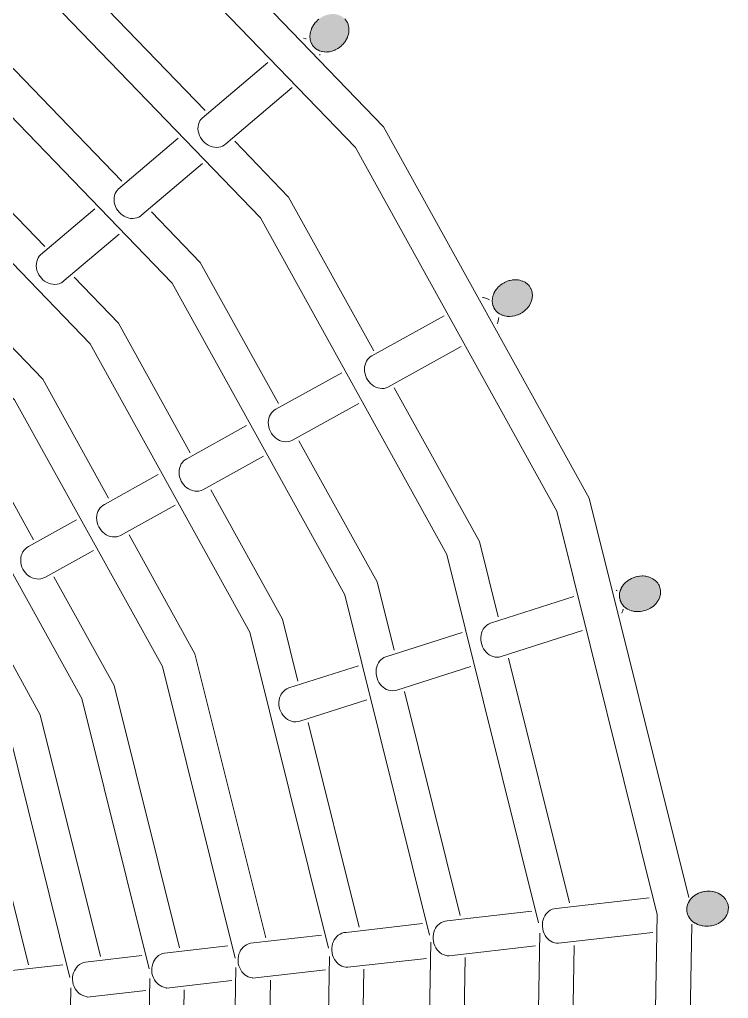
# Model space of a CAD drawing. Header units: millimetres. Extents: x -100577 to 287200, y -212120 to 238461.
# Drawn here: x 58681 to 59046, y 47416 to 47919 of the extents above; entities that cross this region are included whole.
import ezdxf

# ---------------------------------------------------------------- set-up
doc = ezdxf.new("R2010")
doc.units = ezdxf.units.MM
doc.layers.add('02_切断（家具）', color=8, linetype='Continuous', lineweight=18)
doc.layers.add('11_見えがかり（家具）', color=8, linetype='Continuous', lineweight=9)

msp = doc.modelspace()

# ---------------------------------------------------------------- hatches: boundary and pattern name
at = {"layer": '02_切断（家具）'}
for points in [[(58847.02, 47920.51), (58847.64, 47920.09), (58847.92, 47919.89), (58848.48, 47919.39), (58848.72, 47919.16), (58849.22, 47918.55), (58849.44, 47918.28), (58849.85, 47917.58), (58850.03, 47917.26), (58850.34, 47916.47), (58850.48, 47916.12), (58850.67, 47915.26), (58850.75, 47914.88), (58850.82, 47913.97), (58850.84, 47913.57), (58850.77, 47912.63), (58850.74, 47912.23), (58850.54, 47911.29), (58850.46, 47910.9), (58850.13, 47909.99), (58850, 47909.61), (58849.57, 47908.74), (58849.4, 47908.4), (58848.88, 47907.59), (58848.68, 47907.28), (58848.09, 47906.55), (58847.87, 47906.28), (58847.21, 47905.61), (58846.96, 47905.36), (58846.19, 47904.73), (58845.92, 47904.5), (58845.05, 47903.93), (58844.75, 47903.74), (58843.8, 47903.26), (58843.48, 47903.1), (58842.46, 47902.73), (58842.14, 47902.61), (58841.08, 47902.37), (58840.76, 47902.29), (58839.69, 47902.19), (58839.37, 47902.15), (58838.33, 47902.19), (58838.03, 47902.2), (58837.05, 47902.38), (58836.77, 47902.42), (58835.86, 47902.72), (58835.6, 47902.81), (58834.79, 47903.21), (58834.56, 47903.32), (58833.85, 47903.81), (58833.66, 47903.94), (58833.03, 47904.52), (58832.86, 47904.68), (58832.3, 47905.37), (58832.14, 47905.56), (58831.68, 47906.35), (58831.55, 47906.57), (58831.2, 47907.47), (58831.1, 47907.71), (58830.89, 47908.68), (58830.83, 47908.95), (58830.76, 47909.97), (58830.74, 47910.26), (58830.81, 47911.3), (58830.84, 47911.6), (58831.06, 47912.62), (58831.12, 47912.93), (58831.47, 47913.91), (58831.58, 47914.22), (58832.03, 47915.14), (58832.18, 47915.43), (58832.72, 47916.27), (58832.9, 47916.55), (58833.5, 47917.3), (58833.71, 47917.55), (58834.38, 47918.23), (58834.62, 47918.47), (58835.38, 47919.1), (58835.66, 47919.33), (58836.51, 47919.88), (58836.83, 47920.09), (58837.75, 47920.55), (58838.1, 47920.73), (58839.06, 47921.08), (58839.44, 47921.22), (58840.43, 47921.45), (58840.83, 47921.54), (58841.8, 47921.64), (58842.21, 47921.68), (58843.15, 47921.64), (58843.55, 47921.63), (58844.43, 47921.47), (58844.82, 47921.41), (58845.62, 47921.14), (58845.98, 47921.03), (58846.7, 47920.67)], [(58941.42, 47783.77), (58942.06, 47783.33), (58942.34, 47783.13), (58942.9, 47782.62), (58943.16, 47782.39), (58943.65, 47781.78), (58943.88, 47781.51), (58944.29, 47780.81), (58944.47, 47780.5), (58944.78, 47779.72), (58944.91, 47779.37), (58945.1, 47778.53), (58945.18, 47778.16), (58945.23, 47777.28), (58945.26, 47776.88), (58945.17, 47775.98), (58945.13, 47775.59), (58944.91, 47774.69), (58944.82, 47774.3), (58944.48, 47773.43), (58944.33, 47773.06), (58943.88, 47772.24), (58943.7, 47771.9), (58943.16, 47771.15), (58942.94, 47770.85), (58942.33, 47770.17), (58942.1, 47769.9), (58941.41, 47769.28), (58941.15, 47769.04), (58940.35, 47768.46), (58940.06, 47768.24), (58939.17, 47767.73), (58938.85, 47767.54), (58937.87, 47767.11), (58937.54, 47766.96), (58936.49, 47766.64), (58936.15, 47766.54), (58935.07, 47766.34), (58934.72, 47766.27), (58933.64, 47766.21), (58933.3, 47766.19), (58932.24, 47766.26), (58931.92, 47766.28), (58930.92, 47766.49), (58930.62, 47766.55), (58929.7, 47766.87), (58929.43, 47766.96), (58928.6, 47767.38), (58928.37, 47767.49), (58927.65, 47767.99), (58927.45, 47768.13), (58926.81, 47768.71), (58926.63, 47768.87), (58926.07, 47769.57), (58925.91, 47769.75), (58925.45, 47770.55), (58925.32, 47770.76), (58924.97, 47771.65), (58924.88, 47771.89), (58924.67, 47772.84), (58924.61, 47773.1), (58924.55, 47774.1), (58924.54, 47774.38), (58924.63, 47775.39), (58924.66, 47775.67), (58924.9, 47776.67), (58924.97, 47776.96), (58925.35, 47777.91), (58925.46, 47778.2), (58925.94, 47779.08), (58926.09, 47779.36), (58926.67, 47780.16), (58926.85, 47780.41), (58927.49, 47781.13), (58927.69, 47781.36), (58928.4, 47782), (58928.64, 47782.22), (58929.45, 47782.81), (58929.73, 47783.02), (58930.62, 47783.53), (58930.94, 47783.72), (58931.9, 47784.14), (58932.26, 47784.3), (58933.26, 47784.61), (58933.64, 47784.72), (58934.67, 47784.91), (58935.07, 47784.99), (58936.08, 47785.04), (58936.49, 47785.07), (58937.47, 47785), (58937.87, 47784.98), (58938.78, 47784.79), (58939.17, 47784.71), (58940, 47784.43), (58940.36, 47784.3), (58941.1, 47783.93)], [(59007.25, 47631.3), (59007.91, 47630.85), (59008.19, 47630.65), (59008.77, 47630.12), (59009.03, 47629.89), (59009.54, 47629.28), (59009.77, 47629), (59010.19, 47628.3), (59010.38, 47627.99), (59010.7, 47627.22), (59010.84, 47626.87), (59011.03, 47626.05), (59011.12, 47625.68), (59011.17, 47624.81), (59011.2, 47624.43), (59011.12, 47623.55), (59011.08, 47623.16), (59010.86, 47622.3), (59010.76, 47621.92), (59010.42, 47621.09), (59010.27, 47620.73), (59009.82, 47619.95), (59009.63, 47619.62), (59009.08, 47618.91), (59008.86, 47618.61), (59008.24, 47617.98), (59008, 47617.72), (59007.3, 47617.15), (59007.03, 47616.92), (59006.23, 47616.39), (59005.92, 47616.18), (59005.02, 47615.72), (59004.68, 47615.54), (59003.7, 47615.17), (59003.34, 47615.03), (59002.29, 47614.76), (59001.92, 47614.66), (59000.83, 47614.51), (59000.46, 47614.46), (58999.37, 47614.44), (58999.01, 47614.44), (58997.94, 47614.55), (58997.6, 47614.58), (58996.58, 47614.82), (58996.27, 47614.89), (58995.33, 47615.23), (58995.05, 47615.34), (58994.2, 47615.78), (58993.96, 47615.9), (58993.22, 47616.41), (58993.01, 47616.56), (58992.36, 47617.15), (58992.18, 47617.32), (58991.6, 47618.02), (58991.44, 47618.21), (58990.96, 47619), (58990.83, 47619.22), (58990.47, 47620.1), (58990.37, 47620.33), (58990.15, 47621.28), (58990.09, 47621.53), (58990.03, 47622.51), (58990.01, 47622.78), (58990.1, 47623.77), (58990.13, 47624.04), (58990.38, 47625.01), (58990.45, 47625.29), (58990.83, 47626.21), (58990.94, 47626.48), (58991.44, 47627.33), (58991.58, 47627.59), (58992.17, 47628.36), (58992.35, 47628.59), (58993.01, 47629.27), (58993.21, 47629.48), (58993.95, 47630.09), (58994.18, 47630.29), (58995.01, 47630.84), (58995.29, 47631.03), (58996.21, 47631.5), (58996.53, 47631.66), (58997.52, 47632.04), (58997.87, 47632.18), (58998.91, 47632.45), (58999.29, 47632.54), (59000.34, 47632.69), (59000.74, 47632.74), (59001.79, 47632.76), (59002.2, 47632.77), (59003.21, 47632.67), (59003.61, 47632.62), (59004.55, 47632.41), (59004.94, 47632.32), (59005.8, 47632), (59006.16, 47631.87), (59006.92, 47631.48)], [(59041.95, 47469.04), (59042.63, 47468.56), (59042.92, 47468.35), (59043.52, 47467.81), (59043.79, 47467.57), (59044.32, 47466.95), (59044.56, 47466.67), (59045, 47465.96), (59045.2, 47465.65), (59045.54, 47464.88), (59045.69, 47464.53), (59045.91, 47463.71), (59046, 47463.34), (59046.08, 47462.49), (59046.12, 47462.1), (59046.05, 47461.25), (59046.02, 47460.86), (59045.82, 47460.02), (59045.74, 47459.65), (59045.41, 47458.84), (59045.26, 47458.49), (59044.83, 47457.74), (59044.64, 47457.42), (59044.11, 47456.74), (59043.88, 47456.45), (59043.28, 47455.86), (59043.03, 47455.61), (59042.35, 47455.07), (59042.07, 47454.85), (59041.28, 47454.36), (59040.96, 47454.16), (59040.07, 47453.74), (59039.72, 47453.57), (59038.74, 47453.24), (59038.37, 47453.12), (59037.32, 47452.89), (59036.94, 47452.81), (59035.85, 47452.7), (59035.47, 47452.66), (59034.37, 47452.69), (59033.99, 47452.69), (59032.91, 47452.84), (59032.56, 47452.89), (59031.53, 47453.15), (59031.2, 47453.24), (59030.25, 47453.61), (59029.95, 47453.72), (59029.09, 47454.18), (59028.84, 47454.32), (59028.08, 47454.85), (59027.86, 47455), (59027.19, 47455.61), (59027, 47455.78), (59026.4, 47456.49), (59026.23, 47456.69), (59025.72, 47457.49), (59025.58, 47457.71), (59025.2, 47458.59), (59025.09, 47458.83), (59024.85, 47459.77), (59024.78, 47460.02), (59024.69, 47460.99), (59024.67, 47461.25), (59024.74, 47462.23), (59024.76, 47462.5), (59024.99, 47463.45), (59025.05, 47463.71), (59025.42, 47464.62), (59025.52, 47464.87), (59026.01, 47465.7), (59026.15, 47465.94), (59026.73, 47466.69), (59026.91, 47466.91), (59027.56, 47467.56), (59027.76, 47467.75), (59028.49, 47468.33), (59028.72, 47468.51), (59029.56, 47469.03), (59029.82, 47469.2), (59030.76, 47469.64), (59031.06, 47469.78), (59032.07, 47470.13), (59032.41, 47470.24), (59033.47, 47470.47), (59033.84, 47470.55), (59034.93, 47470.66), (59035.32, 47470.69), (59036.39, 47470.67), (59036.79, 47470.67), (59037.83, 47470.53), (59038.23, 47470.47), (59039.2, 47470.22), (59039.58, 47470.12), (59040.47, 47469.78), (59040.83, 47469.63), (59041.62, 47469.21)]]:
    msp.add_hatch(color=8, dxfattribs=at).paths.add_polyline_path(points)

# ---------------------------------------------------------------- linework, layer by layer
for points in [[(58848.72, 47919.16), (58849.22, 47918.55), (58849.44, 47918.28), (58849.85, 47917.58), (58850.03, 47917.26), (58850.34, 47916.47), (58850.48, 47916.12), (58850.67, 47915.26), (58850.75, 47914.88), (58850.82, 47913.97), (58850.84, 47913.57), (58850.77, 47912.63), (58850.74, 47912.23), (58850.54, 47911.29), (58850.46, 47910.9), (58850.13, 47909.99), (58850, 47909.61), (58849.57, 47908.74), (58849.4, 47908.4), (58848.88, 47907.59), (58848.68, 47907.28), (58848.09, 47906.55), (58847.87, 47906.28), (58847.21, 47905.61), (58846.96, 47905.36), (58846.19, 47904.73), (58845.92, 47904.5), (58845.05, 47903.93), (58844.75, 47903.74), (58843.8, 47903.26), (58843.48, 47903.1), (58842.46, 47902.73), (58842.14, 47902.61), (58841.08, 47902.37), (58840.76, 47902.29), (58839.69, 47902.19), (58839.37, 47902.15), (58838.33, 47902.19), (58838.03, 47902.2), (58837.05, 47902.38), (58836.77, 47902.42), (58835.86, 47902.72), (58835.6, 47902.81), (58834.79, 47903.21), (58834.56, 47903.32), (58833.85, 47903.81), (58833.66, 47903.94), (58833.03, 47904.52), (58832.86, 47904.68), (58832.3, 47905.37), (58832.14, 47905.56), (58831.68, 47906.35), (58831.55, 47906.57), (58831.2, 47907.47), (58831.1, 47907.71), (58830.89, 47908.68), (58830.83, 47908.95), (58830.76, 47909.97), (58830.74, 47910.26), (58830.81, 47911.3), (58830.84, 47911.6), (58831.06, 47912.62), (58831.12, 47912.93), (58831.47, 47913.91), (58831.58, 47914.22), (58832.03, 47915.14), (58832.18, 47915.43), (58832.72, 47916.27), (58832.9, 47916.55), (58833.5, 47917.3), (58833.71, 47917.55), (58834.38, 47918.23), (58834.62, 47918.47), (58835.38, 47919.1)], [(58941.42, 47783.77), (58942.06, 47783.33), (58942.34, 47783.13), (58942.9, 47782.62), (58943.16, 47782.39), (58943.65, 47781.78), (58943.88, 47781.51), (58944.29, 47780.81), (58944.47, 47780.5), (58944.78, 47779.72), (58944.91, 47779.37), (58945.1, 47778.53), (58945.18, 47778.16), (58945.23, 47777.28), (58945.26, 47776.88), (58945.17, 47775.98), (58945.13, 47775.59), (58944.91, 47774.69), (58944.82, 47774.3), (58944.48, 47773.43), (58944.33, 47773.06), (58943.88, 47772.24), (58943.7, 47771.9), (58943.16, 47771.15), (58942.94, 47770.85), (58942.33, 47770.17), (58942.1, 47769.9), (58941.41, 47769.28), (58941.15, 47769.04), (58940.35, 47768.46), (58940.06, 47768.24), (58939.17, 47767.73), (58938.85, 47767.54), (58937.87, 47767.11), (58937.54, 47766.96), (58936.49, 47766.64), (58936.15, 47766.54), (58935.07, 47766.34), (58934.72, 47766.27), (58933.64, 47766.21), (58933.3, 47766.19), (58932.24, 47766.26), (58931.92, 47766.28), (58930.92, 47766.49), (58930.62, 47766.55), (58929.7, 47766.87), (58929.43, 47766.96), (58928.6, 47767.38), (58928.37, 47767.49), (58927.65, 47767.99), (58927.45, 47768.13), (58926.81, 47768.71), (58926.63, 47768.87), (58926.07, 47769.57), (58925.91, 47769.75), (58925.45, 47770.55), (58925.32, 47770.76), (58924.97, 47771.65), (58924.88, 47771.89), (58924.67, 47772.84), (58924.61, 47773.1), (58924.55, 47774.1), (58924.54, 47774.38), (58924.63, 47775.39), (58924.66, 47775.67), (58924.9, 47776.67), (58924.97, 47776.96), (58925.35, 47777.91), (58925.46, 47778.2), (58925.94, 47779.08), (58926.09, 47779.36), (58926.67, 47780.16), (58926.85, 47780.41), (58927.49, 47781.13), (58927.69, 47781.36), (58928.4, 47782), (58928.64, 47782.22), (58929.45, 47782.81), (58929.73, 47783.02), (58930.62, 47783.53), (58930.94, 47783.72), (58931.9, 47784.14), (58932.26, 47784.3), (58933.26, 47784.61), (58933.64, 47784.72), (58934.67, 47784.91), (58935.07, 47784.99), (58936.08, 47785.04), (58936.49, 47785.07), (58937.47, 47785), (58937.87, 47784.98), (58938.78, 47784.79), (58939.17, 47784.71), (58940, 47784.43), (58940.36, 47784.3), (58941.1, 47783.93), (58941.42, 47783.77)], [(59007.25, 47631.3), (59007.91, 47630.85), (59008.19, 47630.65), (59008.77, 47630.12), (59009.03, 47629.89), (59009.54, 47629.28), (59009.77, 47629), (59010.19, 47628.3), (59010.38, 47627.99), (59010.7, 47627.22), (59010.84, 47626.87), (59011.03, 47626.05), (59011.12, 47625.68), (59011.17, 47624.81), (59011.2, 47624.43), (59011.12, 47623.55), (59011.08, 47623.16), (59010.86, 47622.3), (59010.76, 47621.92), (59010.42, 47621.09), (59010.27, 47620.73), (59009.82, 47619.95), (59009.63, 47619.62), (59009.08, 47618.91), (59008.86, 47618.61), (59008.24, 47617.98), (59008, 47617.72), (59007.3, 47617.15), (59007.03, 47616.92), (59006.23, 47616.39), (59005.92, 47616.18), (59005.02, 47615.72), (59004.68, 47615.54), (59003.7, 47615.17), (59003.34, 47615.03), (59002.29, 47614.76), (59001.92, 47614.66), (59000.83, 47614.51), (59000.46, 47614.46), (58999.37, 47614.44), (58999.01, 47614.44), (58997.94, 47614.55), (58997.6, 47614.58), (58996.58, 47614.82), (58996.27, 47614.89), (58995.33, 47615.23), (58995.05, 47615.34), (58994.2, 47615.78), (58993.96, 47615.9), (58993.22, 47616.41), (58993.01, 47616.56), (58992.36, 47617.15), (58992.18, 47617.32), (58991.6, 47618.02), (58991.44, 47618.21), (58990.96, 47619), (58990.83, 47619.22), (58990.47, 47620.1), (58990.37, 47620.33), (58990.15, 47621.28), (58990.09, 47621.53), (58990.03, 47622.51), (58990.01, 47622.78), (58990.1, 47623.77), (58990.13, 47624.04), (58990.38, 47625.01), (58990.45, 47625.29), (58990.83, 47626.21), (58990.94, 47626.48), (58991.44, 47627.33), (58991.58, 47627.59), (58992.17, 47628.36), (58992.35, 47628.59), (58993.01, 47629.27), (58993.21, 47629.48), (58993.95, 47630.09), (58994.18, 47630.29), (58995.01, 47630.84), (58995.29, 47631.03), (58996.21, 47631.5), (58996.53, 47631.66), (58997.52, 47632.04), (58997.87, 47632.18), (58998.91, 47632.45), (58999.29, 47632.54), (59000.34, 47632.69), (59000.74, 47632.74), (59001.79, 47632.76), (59002.2, 47632.77), (59003.21, 47632.67), (59003.61, 47632.62), (59004.55, 47632.41), (59004.94, 47632.32), (59005.8, 47632), (59006.16, 47631.87), (59006.92, 47631.48), (59007.25, 47631.3)], [(59041.95, 47469.04), (59042.63, 47468.56), (59042.92, 47468.35), (59043.52, 47467.81), (59043.79, 47467.57), (59044.32, 47466.95), (59044.56, 47466.67), (59045, 47465.96), (59045.2, 47465.65), (59045.54, 47464.88), (59045.69, 47464.53), (59045.91, 47463.71), (59046, 47463.34), (59046.08, 47462.49), (59046.12, 47462.1), (59046.05, 47461.25), (59046.02, 47460.86), (59045.82, 47460.02), (59045.74, 47459.65), (59045.41, 47458.84), (59045.26, 47458.49), (59044.83, 47457.74), (59044.64, 47457.42), (59044.11, 47456.74), (59043.88, 47456.45), (59043.28, 47455.86), (59043.03, 47455.61), (59042.35, 47455.07), (59042.07, 47454.85), (59041.28, 47454.36), (59040.96, 47454.16), (59040.07, 47453.74), (59039.72, 47453.57), (59038.74, 47453.24), (59038.37, 47453.12), (59037.32, 47452.89), (59036.94, 47452.81), (59035.85, 47452.7), (59035.47, 47452.66), (59034.37, 47452.69), (59033.99, 47452.69), (59032.91, 47452.84), (59032.56, 47452.89), (59031.53, 47453.15), (59031.2, 47453.24), (59030.25, 47453.61), (59029.95, 47453.72), (59029.09, 47454.18), (59028.84, 47454.32), (59028.08, 47454.85), (59027.86, 47455), (59027.19, 47455.61), (59027, 47455.78), (59026.4, 47456.49), (59026.23, 47456.69), (59025.72, 47457.49), (59025.58, 47457.71), (59025.2, 47458.59), (59025.09, 47458.83), (59024.85, 47459.77), (59024.78, 47460.02), (59024.69, 47460.99), (59024.67, 47461.25), (59024.74, 47462.23), (59024.76, 47462.5), (59024.99, 47463.45), (59025.05, 47463.71), (59025.42, 47464.62), (59025.52, 47464.87), (59026.01, 47465.7), (59026.15, 47465.94), (59026.73, 47466.69), (59026.91, 47466.91), (59027.56, 47467.56), (59027.76, 47467.75), (59028.49, 47468.33), (59028.72, 47468.51), (59029.56, 47469.03), (59029.82, 47469.2), (59030.76, 47469.64), (59031.06, 47469.78), (59032.07, 47470.13), (59032.41, 47470.24), (59033.47, 47470.47), (59033.84, 47470.55), (59034.93, 47470.66), (59035.32, 47470.69), (59036.39, 47470.67), (59036.79, 47470.67), (59037.83, 47470.53), (59038.23, 47470.47), (59039.2, 47470.22), (59039.58, 47470.12), (59040.47, 47469.78), (59040.83, 47469.63), (59041.62, 47469.21), (59041.95, 47469.04)]]:
    msp.add_lwpolyline(points, dxfattribs=at)
at = {"layer": '11_見えがかり（家具）'}
for points in [[(58722.21, 48015.32), (58868.59, 47863.75), (58974.48, 47672.7), (59025.65, 47467.49)], [(57386.24, 47487.06), (57382.51, 47273.36), (57434.21, 47065.97), (57537.83, 46879.04), (57686.3, 46725.29), (57869.51, 46615.22), (58074.96, 46556.3), (58288.66, 46552.57), (58496.04, 46604.28), (58682.97, 46707.9), (58836.72, 46856.37), (58946.8, 47039.57), (59005.71, 47245.02), (59009.44, 47458.72), (58957.74, 47666.11), (58854.12, 47853.04), (58705.65, 48006.78)], [(58686.69, 47965.37), (58776.83, 47872.03)], [(58948.42, 47454.4), (58901.19, 47643.83), (58805.26, 47816.89), (58669.35, 47957.63)], [(58651.51, 47921.14), (58733.98, 47835.75)], [(58892.26, 47448.09), (58848.62, 47623.12), (58759.84, 47783.28), (58634.29, 47913.29)], [(58827.43, 47909.24), (58827.49, 47909.24), (58828.62, 47909.01), (58828.83, 47908.93)], [(58835.8, 47901.09), (58835.85, 47900.9), (58835.88, 47900.49)], [(58773.67, 47865.89), (58774.11, 47866.77), (58774.64, 47867.54), (58775.26, 47868.22), (58809.05, 47896.83)], [(58821.57, 47883.86), (58787.42, 47854.96), (58786.68, 47854.35), (58785.82, 47853.84), (58784.85, 47853.46), (58783.81, 47853.22), (58782.7, 47853.13), (58781.57, 47853.21), (58780.45, 47853.44), (58779.37, 47853.81), (58778.34, 47854.31), (58777.4, 47854.91), (58776.56, 47855.58), (58775.79, 47856.34), (58775.07, 47857.21), (58774.43, 47858.19), (58773.89, 47859.26), (58773.49, 47860.39), (58773.22, 47861.55), (58773.11, 47862.71), (58773.16, 47863.84), (58773.35, 47864.91), (58773.67, 47865.89)], [(58618.9, 47880.14), (58694.24, 47802.12)], [(58840.38, 47441.44), (58799.87, 47603.92), (58717.72, 47752.11), (58601.39, 47872.58)], [(58730.95, 47830.23), (58731.49, 47831.01), (58732.12, 47831.7), (58762.97, 47857.81)], [(58792.04, 47856.27), (58819.73, 47827.6), (58863.6, 47748.46)], [(58588.74, 47842.23), (58693.25, 47734.01), (58727.16, 47672.83)], [(58775.48, 47844.85), (58744.31, 47818.46), (58743.56, 47817.84), (58742.69, 47817.33), (58741.71, 47816.93), (58740.66, 47816.68), (58739.55, 47816.58), (58738.41, 47816.65), (58737.28, 47816.87), (58736.19, 47817.24), (58735.16, 47817.73), (58734.22, 47818.33), (58733.37, 47818.99), (58732.6, 47819.75), (58731.88, 47820.63), (58731.24, 47821.6), (58730.7, 47822.67), (58730.3, 47823.8), (58730.04, 47824.97), (58729.93, 47826.14), (58729.98, 47827.27), (58730.18, 47828.35), (58730.51, 47829.34), (58730.95, 47830.23)], [(58792.19, 47436.21), (58754.8, 47586.17), (58678.78, 47723.3), (58571.36, 47834.54)], [(58690.93, 47796.35), (58691.47, 47797.13), (58692.11, 47797.83), (58720.12, 47821.53)], [(58749.19, 47819.99), (58774.31, 47793.98), (58814.52, 47721.44)], [(58560.98, 47807.32), (58657.4, 47707.48), (58688.49, 47651.39)], [(58732.63, 47808.58), (58704.33, 47784.62), (58703.57, 47783.99), (58702.7, 47783.47), (58701.72, 47783.06), (58700.65, 47782.8), (58699.53, 47782.69), (58698.39, 47782.75), (58697.25, 47782.96), (58696.15, 47783.32), (58695.12, 47783.81), (58694.17, 47784.4), (58693.33, 47785.07), (58692.55, 47785.82), (58691.83, 47786.69), (58691.18, 47787.67), (58690.65, 47788.74), (58690.25, 47789.87), (58689.99, 47791.05), (58689.89, 47792.22), (58689.94, 47793.36), (58690.14, 47794.45), (58690.48, 47795.45), (58690.93, 47796.35)], [(58747.97, 47430.77), (58713.3, 47569.82), (58642.93, 47696.77), (58544.1, 47799.1)], [(58709.37, 47786.45), (58732.19, 47762.82), (58769.17, 47696.11)], [(58919.53, 47775.98), (58919.98, 47775.94), (58921.06, 47775.69), (58922.11, 47775.29), (58923.09, 47774.76), (58923.13, 47774.73)], [(58707.24, 47426.4), (58675.23, 47554.82), (58610.04, 47672.43), (58518.74, 47766.97)], [(58859.44, 47735.58), (58859.08, 47736.74), (58858.86, 47737.94), (58858.79, 47739.13), (58858.87, 47740.29), (58859.1, 47741.38), (58859.45, 47742.39), (58859.9, 47743.29), (58860.44, 47744.07), (58861.07, 47744.76), (58861.82, 47745.37), (58862.67, 47745.88), (58899.82, 47766.47)], [(58927.88, 47765.69), (58927.82, 47764.91), (58927.6, 47763.81), (58927.25, 47762.81), (58927.05, 47762.41)], [(58908.54, 47750.74), (58870.87, 47729.86), (58869.92, 47729.48), (58868.89, 47729.24), (58867.81, 47729.17), (58866.72, 47729.26), (58865.63, 47729.51), (58864.59, 47729.91), (58863.61, 47730.44), (58862.71, 47731.06), (58861.92, 47731.76), (58861.19, 47732.55), (58860.52, 47733.46), (58859.93, 47734.47), (58859.44, 47735.58)], [(58809.95, 47708.1), (58809.58, 47709.26), (58809.37, 47710.46), (58809.3, 47711.66), (58809.38, 47712.83), (58809.61, 47713.93), (58809.96, 47714.94), (58810.42, 47715.84), (58810.97, 47716.63), (58811.61, 47717.33), (58812.36, 47717.95), (58813.22, 47718.47), (58847.12, 47737.26)], [(58874.11, 47729.5), (58917.94, 47650.43), (58927.59, 47611.7)], [(58855.84, 47721.52), (58821.47, 47702.47), (58820.51, 47702.08), (58819.47, 47701.84), (58818.39, 47701.75), (58817.28, 47701.83), (58816.19, 47702.08), (58815.13, 47702.47), (58814.14, 47702.98), (58813.24, 47703.6), (58812.44, 47704.3), (58811.71, 47705.09), (58811.03, 47705.99), (58810.44, 47707), (58809.95, 47708.1)], [(58764.05, 47682.62), (58763.69, 47683.78), (58763.47, 47684.98), (58763.4, 47686.18), (58763.49, 47687.35), (58763.72, 47688.46), (58764.08, 47689.48), (58764.54, 47690.39), (58765.09, 47691.19), (58765.74, 47691.89), (58766.5, 47692.53), (58767.37, 47693.06), (58798.12, 47710.1)], [(58825.11, 47702.33), (58865.36, 47629.72), (58874.12, 47594.58)], [(58806.84, 47694.36), (58775.67, 47677.09), (58774.7, 47676.68), (58773.65, 47676.43), (58772.56, 47676.33), (58771.44, 47676.4), (58770.34, 47676.63), (58769.27, 47677.02), (58768.28, 47677.52), (58767.37, 47678.14), (58766.56, 47678.83), (58765.82, 47679.61), (58765.14, 47680.51), (58764.54, 47681.52), (58764.05, 47682.62)], [(58721.25, 47660.22), (58721.03, 47661.42), (58720.96, 47662.63), (58721.05, 47663.8), (58721.29, 47664.91), (58721.65, 47665.94), (58722.12, 47666.86), (58722.68, 47667.66), (58723.33, 47668.38), (58724.1, 47669.02), (58724.98, 47669.56), (58752.68, 47684.91)], [(58779.68, 47677.14), (58816.61, 47610.52), (58824.54, 47578.71)], [(58761.41, 47669.18), (58733.33, 47653.61), (58732.35, 47653.2), (58731.3, 47652.93), (58730.19, 47652.83), (58729.06, 47652.89), (58727.95, 47653.11), (58726.87, 47653.48), (58725.87, 47653.99), (58724.95, 47654.59), (58724.14, 47655.28), (58723.4, 47656.05), (58722.71, 47656.95), (58722.11, 47657.96), (58721.61, 47659.06), (58721.25, 47660.22)], [(58681.88, 47640.93), (58681.97, 47642.11), (58682.21, 47643.23), (58682.58, 47644.26), (58683.06, 47645.19), (58683.62, 47646), (58684.28, 47646.72), (58685.06, 47647.37), (58685.95, 47647.92), (58710.68, 47661.63)], [(58737.68, 47653.85), (58771.55, 47592.76), (58807.97, 47446.69)], [(58719.4, 47645.89), (58694.35, 47632), (58693.36, 47631.58), (58692.29, 47631.3), (58691.17, 47631.19), (58690.04, 47631.24), (58688.91, 47631.45), (58687.83, 47631.81), (58686.82, 47632.31), (58685.9, 47632.91), (58685.07, 47633.59), (58684.32, 47634.36), (58683.63, 47635.25), (58683.03, 47636.26), (58682.53, 47637.35), (58682.16, 47638.52), (58681.95, 47639.72), (58681.88, 47640.93)], [(58699.01, 47632.41), (58730.05, 47576.42), (58763.65, 47441.66)], [(58988.31, 47625.51), (58988.52, 47625.35), (58988.8, 47625.09)], [(58919.16, 47597.49), (58918.85, 47598.68), (58918.68, 47599.9), (58918.66, 47601.12), (58918.78, 47602.3), (58919.04, 47603.42), (58919.41, 47604.45), (58919.89, 47605.37), (58920.45, 47606.17), (58921.09, 47606.87), (58921.84, 47607.5), (58922.7, 47608.02), (58923.64, 47608.42), (58966.63, 47622.18)], [(58991.91, 47615.77), (58991.69, 47614.82), (58991.31, 47613.79), (58991.26, 47613.69)], [(58663.53, 47612.73), (58691.97, 47561.42), (58722.99, 47437.04)], [(58865.27, 47580.18), (58864.95, 47581.37), (58864.78, 47582.59), (58864.75, 47583.81), (58864.87, 47585), (58865.13, 47586.13), (58865.51, 47587.16), (58866, 47588.08), (58866.56, 47588.89), (58867.21, 47589.6), (58867.97, 47590.24), (58868.83, 47590.77), (58869.79, 47591.18), (58909.12, 47603.77)], [(58970.99, 47604.67), (58929.2, 47591.3), (58928.19, 47591.05), (58927.13, 47590.98), (58926.06, 47591.06), (58925, 47591.32), (58924, 47591.72), (58923.06, 47592.25), (58922.2, 47592.89), (58921.45, 47593.6), (58920.76, 47594.41), (58920.14, 47595.33), (58919.6, 47596.37), (58919.16, 47597.49)], [(58631.03, 47594.93), (58657.2, 47547.72), (58685.86, 47432.76)], [(58932.89, 47590.45), (58964.26, 47464.63)], [(58815.29, 47564.13), (58814.97, 47565.32), (58814.79, 47566.54), (58814.76, 47567.77), (58814.88, 47568.96), (58815.15, 47570.08), (58815.53, 47571.12), (58816.02, 47572.05), (58816.58, 47572.87), (58817.24, 47573.59), (58818, 47574.23), (58818.88, 47574.78), (58819.84, 47575.19), (58855.65, 47586.65)], [(58913.48, 47586.27), (58875.42, 47574.08), (58874.4, 47573.83), (58873.33, 47573.74), (58872.25, 47573.82), (58871.18, 47574.06), (58870.16, 47574.46), (58869.21, 47574.98), (58868.35, 47575.61), (58867.58, 47576.32), (58866.89, 47577.12), (58866.26, 47578.04), (58865.71, 47579.06), (58865.27, 47580.18)], [(58879.42, 47573.33), (58908.12, 47458.23)], [(58860.01, 47569.15), (58825.56, 47558.12), (58824.53, 47557.86), (58823.45, 47557.76), (58822.35, 47557.83), (58821.28, 47558.06), (58820.24, 47558.45), (58819.28, 47558.96), (58818.41, 47559.58), (58817.63, 47560.28), (58816.93, 47561.08), (58816.29, 47561.99), (58815.74, 47563.02), (58815.29, 47564.13)], [(58829.84, 47557.45), (58856.1, 47452.16)], [(58950.82, 47450.07), (58950.52, 47451.27), (58950.37, 47452.5), (58950.36, 47453.73), (58950.49, 47454.91), (58950.74, 47456.03), (58951.11, 47457.06), (58951.56, 47457.99), (58952.1, 47458.84), (58952.76, 47459.63), (58953.53, 47460.34), (58954.4, 47460.94), (58955.35, 47461.4), (58956.37, 47461.7), (58957.41, 47461.84), (59005.25, 47467.29)], [(58894.56, 47443.72), (58894.27, 47444.92), (58894.12, 47446.15), (58894.12, 47447.37), (58894.26, 47448.56), (58894.53, 47449.68), (58894.9, 47450.71), (58895.37, 47451.63), (58895.92, 47452.48), (58896.6, 47453.27), (58897.38, 47453.97), (58898.27, 47454.57), (58899.24, 47455.02), (58900.26, 47455.32), (58901.32, 47455.44), (58944.86, 47460.41)], [(58789.71, 46895.12), (58891.07, 47063.81), (58945.61, 47254.01), (58949.01, 47449.19)], [(58842.39, 47437.83), (58842.11, 47439.03), (58841.97, 47440.26), (58841.97, 47441.49), (58842.12, 47442.67), (58842.4, 47443.79), (58842.79, 47444.82), (58843.26, 47445.74), (58843.83, 47446.58), (58844.52, 47447.37), (58845.32, 47448.07), (58846.22, 47448.65), (58847.2, 47449.1), (58848.24, 47449.39), (58849.32, 47449.52), (58888.72, 47454.01)], [(59027.21, 47453.77), (59023.51, 47242.36), (58963.31, 47032.39), (58854.31, 46851)], [(59007.28, 47449.43), (58958.59, 47443.89), (58957.55, 47443.92), (58956.53, 47444.12), (58955.57, 47444.46), (58954.68, 47444.92), (58953.87, 47445.48), (58953.12, 47446.15), (58952.42, 47446.96), (58951.79, 47447.89), (58951.25, 47448.93), (58950.82, 47450.07)], [(58745.85, 46930.9), (58839.25, 47086.34), (58889.72, 47262.36), (58892.9, 47444.5)], [(58794.16, 47432.39), (58793.87, 47433.59), (58793.74, 47434.82), (58793.76, 47436.05), (58793.91, 47437.23), (58794.2, 47438.35), (58794.6, 47439.37), (58795.09, 47440.29), (58795.67, 47441.13), (58796.37, 47441.91), (58797.19, 47442.61), (58798.1, 47443.19), (58799.1, 47443.63), (58800.16, 47443.92), (58836.66, 47448.08)], [(58749.73, 47427.38), (58749.45, 47428.58), (58749.33, 47429.82), (58749.35, 47431.04), (58749.52, 47432.22), (58749.82, 47433.34), (58750.23, 47434.36), (58750.73, 47435.27), (58751.32, 47436.11), (58752.04, 47436.89), (58752.86, 47437.58), (58753.8, 47438.16), (58754.81, 47438.6), (58755.88, 47438.88), (58788.53, 47442.6)], [(58946.9, 47442.56), (58902.4, 47437.49), (58901.34, 47437.53), (58900.31, 47437.73), (58899.33, 47438.07), (58898.43, 47438.54), (58897.62, 47439.11), (58896.87, 47439.79), (58896.17, 47440.6), (58895.53, 47441.53), (58894.99, 47442.58), (58894.56, 47443.72)], [(58966.75, 47442.8), (58964.49, 47313.15)], [(58704.94, 46963.68), (58791.2, 47107.23), (58837.9, 47270.1), (58840.82, 47437.15)], [(58708.97, 47422.78), (58708.69, 47423.99), (58708.57, 47425.23), (58708.61, 47426.45), (58708.78, 47427.63), (58709.09, 47428.75), (58709.52, 47429.76), (58710.03, 47430.68), (58710.63, 47431.51), (58711.36, 47432.29), (58712.21, 47432.97), (58713.15, 47433.55), (58714.18, 47433.98), (58715.27, 47434.25), (58744.22, 47437.55)], [(58890.75, 47436.16), (58850.28, 47431.55), (58849.21, 47431.6), (58848.17, 47431.81), (58847.19, 47432.16), (58846.28, 47432.63), (58845.46, 47433.21), (58844.7, 47433.89), (58843.99, 47434.7), (58843.36, 47435.64), (58842.82, 47436.69), (58842.39, 47437.83)], [(58910.61, 47436.54), (58908.54, 47317.8)], [(58667.42, 46994.48), (58746.78, 47126.54), (58789.99, 47277.26), (58792.69, 47431.5)], [(58671.85, 47418.2), (58671.53, 47419.39), (58671.36, 47420.62), (58671.35, 47421.85), (58671.5, 47423.07), (58671.78, 47424.22), (58672.19, 47425.3), (58672.71, 47426.26), (58673.31, 47427.12), (58674, 47427.88), (58674.8, 47428.57), (58675.71, 47429.17), (58676.72, 47429.64), (58677.8, 47429.96), (58678.92, 47430.11), (58703.56, 47432.92)], [(58838.69, 47430.23), (58801.19, 47425.96), (58801.17, 47426.09), (58799.96, 47426.33), (58798.97, 47426.69), (58798.05, 47427.17), (58797.23, 47427.75), (58796.47, 47428.43), (58795.76, 47429.25), (58795.12, 47430.19), (58794.58, 47431.24), (58794.16, 47432.39)], [(58858.55, 47430.61), (58856.66, 47322.12)], [(58632.46, 47022.15), (58705.87, 47144.33), (58745.88, 47283.86), (58748.36, 47425.76)], [(58790.57, 47424.74), (58756.84, 47420.9), (58756.81, 47421.04), (58755.57, 47421.29), (58754.56, 47421.66), (58753.64, 47422.14), (58752.81, 47422.72), (58752.04, 47423.41), (58751.33, 47424.23), (58750.69, 47425.17), (58750.15, 47426.23), (58749.73, 47427.38)], [(58810.42, 47424.99), (58807.8, 47274.6), (58788.54, 47207.46)], [(58600.54, 47047.8), (58668.35, 47160.65), (58705.41, 47289.9), (58707.7, 47420.99)], [(58746.25, 47419.69), (58716.14, 47416.26), (58716.11, 47416.4), (58714.83, 47416.67), (58713.82, 47417.04), (58712.89, 47417.53), (58712.05, 47418.11), (58711.28, 47418.81), (58710.56, 47419.63), (58709.92, 47420.58), (58709.38, 47421.64), (58708.97, 47422.78)], [(58766.1, 47419.94), (58763.68, 47281.2), (58745.98, 47219.45)]]:
    msp.add_lwpolyline(points, dxfattribs=at)

doc.saveas('drawing.dxf')
